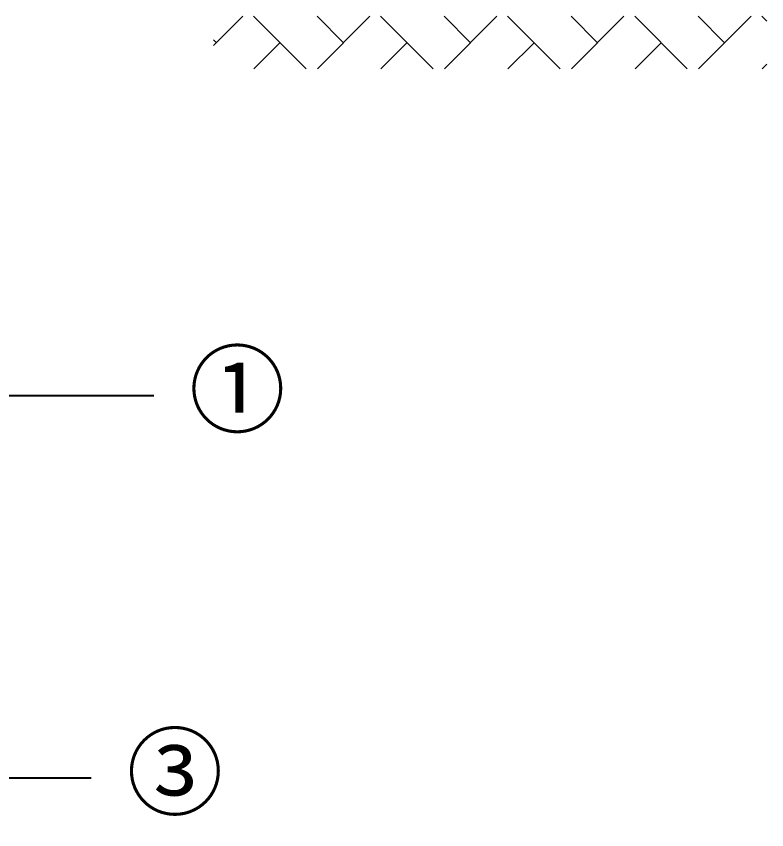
# Model space of a CAD drawing. Header units: millimetres. Extents: x 0 to 119933, y -45162 to 41221.
# Drawn here: x 37350 to 38199, y 6299 to 7219 of the extents above; entities that cross this region are included whole.
import ezdxf
from ezdxf import colors
from ezdxf.entities.mleader import LeaderData, LeaderLine
from ezdxf.math import Vec2, Vec3

# ---------------------------------------------------------------- set-up
doc = ezdxf.new("R2010")
doc.units = ezdxf.units.MM
doc.layers.add('_EDO-CONCRETE-HATCH', color=58, linetype='Continuous', lineweight=5)
doc.styles.get("Standard").update_dxf_attribs({"font": 'arial.ttf'})

msp = doc.modelspace()

# ---------------------------------------------------------------- hatches: boundary and pattern name
at = {"layer": '_EDO-CONCRETE-HATCH'}
h = msp.add_hatch(dxfattribs=at)
h.set_pattern_fill('AR-HBONE', color=256, scale=0.5, style=0)
h.set_pattern_definition([(45, (18430.656, -28696.19), (0, 71.84205), [152.4, -50.8]), (135, (18466.577, -28660.27), (7e-15, 71.84205), [152.4, -50.8])])
h.paths.add_polyline_path([(37573.32, 7218.82), (37573.32, 7159.47), (38198.94, 7159.47), (38198.94, 7218.82)])
h.paths.add_polyline_path([(37324.63, 7159.47), (37324.63, 7218.82), (37230.08, 7218.82), (37230.08, 7159.47)])

# ---------------------------------------------------------------- leaders
ml = msp.add_multileader_mtext('Standard')
ml.set_content('{\\fSimSun|b0|i0|c134|p2;①}', color=256)
ml.set_leader_properties()
ml.build(insert=Vec2(0, 0))
ml.multileader.update_dxf_attribs({"arrow_head_size": 80, "scale": 20})
ctx = ml.context
ctx.base_point, ctx.scale, ctx.char_height, ctx.arrow_head_size, ctx.landing_gap_size, ctx.plane_origin = Vec3(37505.69, 6790.27, -0.03), 20, 80, 80, 40, Vec3(36686.07, 6790.27, -0.03)
notes = []
notes.append((ctx, [(0, (1, 1, 0), (37345.69, 6790.27, -0.03), (1, 0), 160, [(0, [(36686.07, 6790.27, -0.03)], 0, [])])]))
ctx.mtext.insert, ctx.mtext.rotation, ctx.mtext.flow_direction = Vec3(37545.69, 6836.75, -0.03), -6.116046, 5
ml = msp.add_multileader_mtext('Standard')
ml.set_content('{\\fSimSun|b0|i0|c134|p2;③}', color=256)
ml.set_leader_properties()
ml.build(insert=Vec2(0, 0))
ml.multileader.update_dxf_attribs({"arrow_head_size": 80, "scale": 20})
ctx = ml.context
ctx.base_point, ctx.scale, ctx.char_height, ctx.arrow_head_size, ctx.landing_gap_size, ctx.plane_origin = Vec3(37435.12, 6357.84), 20, 80, 80, 40, Vec3(36895.07, 6511.47)
notes.append((ctx, [(0, (1, 1, 0), (37275.12, 6357.84), (1, 0), 160, [(0, [(36895.07, 6511.47)], 0, [])])]))
ctx.mtext.insert, ctx.mtext.rotation, ctx.mtext.flow_direction = Vec3(37475.12, 6404.32), -6.116046, 5
for ctx, leaders in notes:
    for number, flags, end, landing, length, lines in leaders:
        leader = LeaderData()
        leader.index, (leader.has_last_leader_line, leader.has_dogleg_vector, leader.attachment_direction) = number, flags
        leader.last_leader_point, leader.dogleg_vector, leader.dogleg_length = Vec3(end), Vec3(landing), length
        for number, points, colour, breaks in lines:
            line = LeaderLine()
            line.index, line.vertices, line.color, line.breaks = number, Vec3.list(points), colors.encode_raw_color(colour), breaks
            leader.lines.append(line)
        ctx.leaders.append(leader)

doc.saveas('drawing.dxf')
